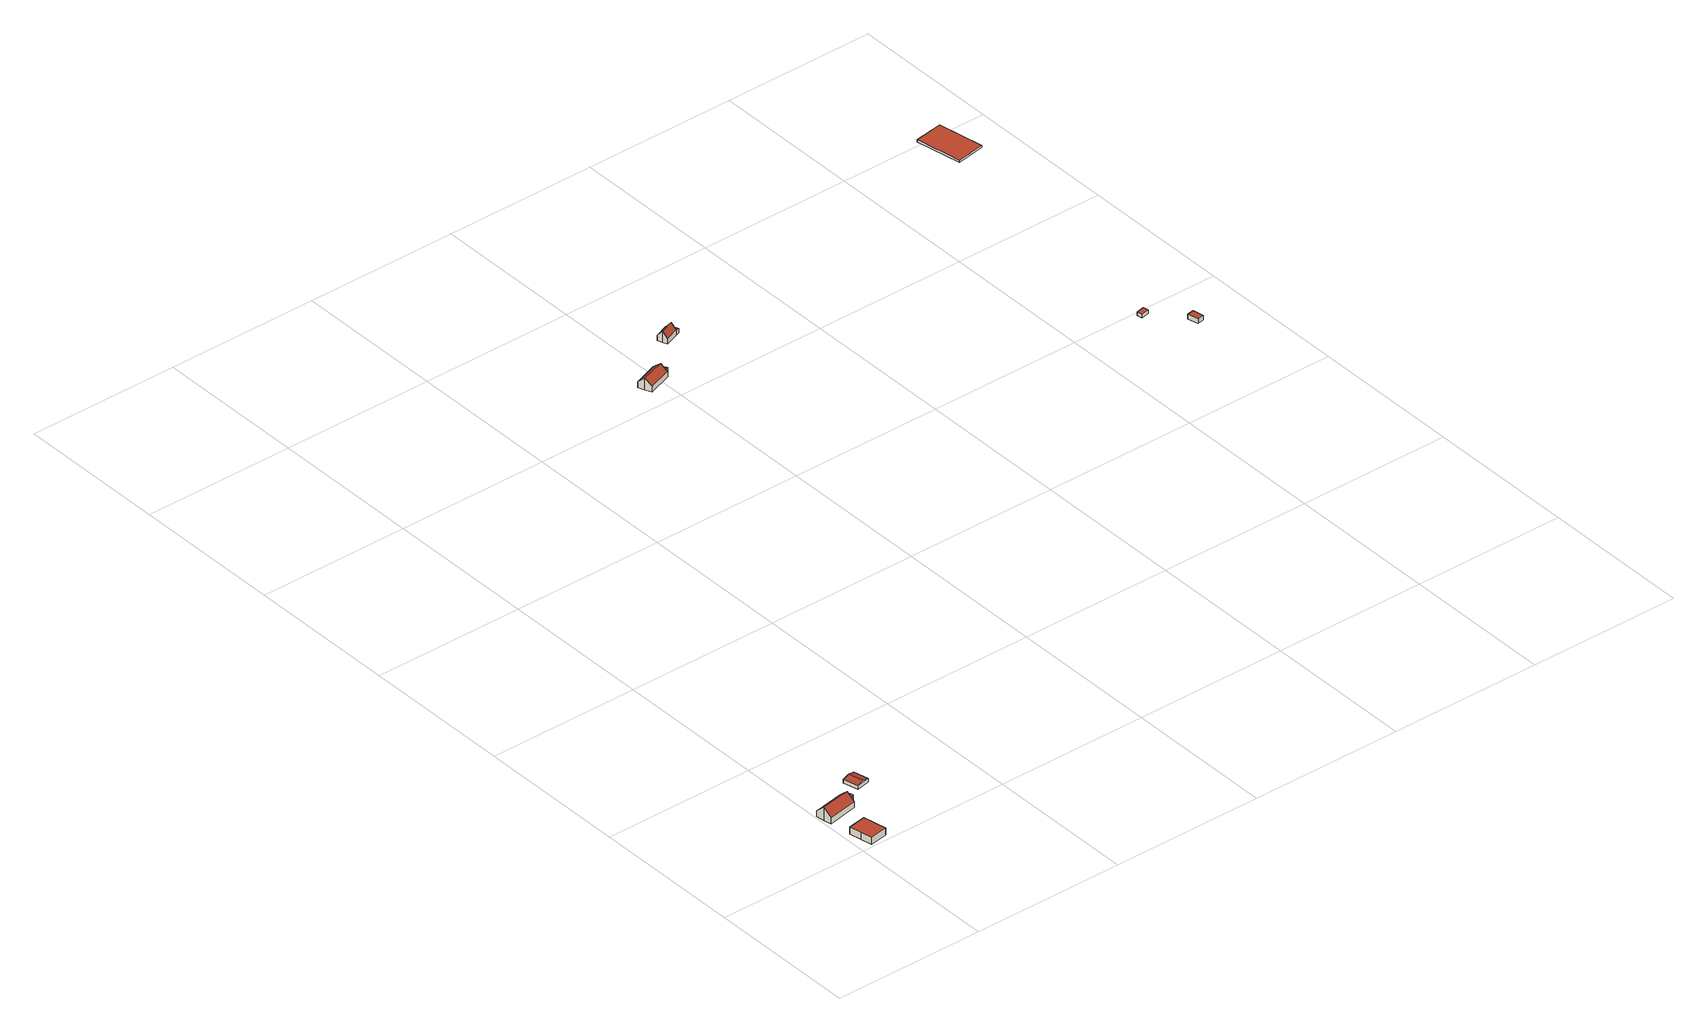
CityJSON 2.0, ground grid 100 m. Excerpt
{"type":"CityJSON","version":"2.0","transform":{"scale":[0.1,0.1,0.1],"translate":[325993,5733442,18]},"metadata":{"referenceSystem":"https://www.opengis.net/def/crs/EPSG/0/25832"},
"CityObjects":{
"building1":{"type":"Building","attributes":{"Geometrietyp2DReferenz":"3000","Gemeindeschluessel":"05154044","function":"31001_2720","roofType":"1000","measuredHeight":4.84,"storeysAboveGround":1},"address":[{"country":"Germany","locality":"Rees","thoroughfareNumber":"4","thoroughfareName":"Kruisdicksweg"}],"geometry":[{"type":"Solid","lod":"2","boundaries":[[[[0,1,2,3]],[[4,5,1,0]],[[6,7,5,4]],[[8,9,7,6]],[[10,11,9,8]],[[3,2,11,10]],[[8,6,4,0,3,10]],[[1,5,7,9,11,2]]]],"semantics":{"surfaces":[{"type":"WallSurface"},{"type":"RoofSurface"},{"type":"GroundSurface"}],"values":[[0,0,0,0,0,0,1,2]]}}]},
"building2":{"type":"Building","attributes":{"name":"Hermeskath","Geometrietyp2DReferenz":"3000","Gemeindeschluessel":"05154044","function":"31001_1100","roofType":"3100","measuredHeight":8.55,"storeysAboveGround":1},"address":[{"country":"Germany","locality":"Rees","thoroughfareNumber":"4","thoroughfareName":"Kruisdicksweg"}],"geometry":[{"type":"Solid","lod":"2","boundaries":[[[[12,13,14,15]],[[16,17,13,12]],[[18,19,17,16]],[[20,21,19,18]],[[22,23,21,20]],[[24,25,23,22]],[[26,27,25,24]],[[15,14,27,26]],[[18,16,12,15,20]],[[26,24,22,20,15]],[[13,17,19,21,23,25,27,14]]]],"semantics":{"surfaces":[{"type":"WallSurface"},{"type":"RoofSurface"},{"type":"GroundSurface"}],"values":[[0,0,0,0,0,0,0,0,1,1,2]]}}]},
"building3":{"type":"Building","attributes":{"Geometrietyp2DReferenz":"3000","Gemeindeschluessel":"05154044","function":"31001_1010","roofType":"1000","measuredHeight":4.47,"storeysAboveGround":1},"address":[{"country":"Germany","locality":"Rees","thoroughfareNumber":"4","thoroughfareName":"Kruisdicksweg"}],"geometry":[{"type":"Solid","lod":"2","boundaries":[[[[28,29,30,31]],[[32,33,29,28]],[[34,35,33,32]],[[36,37,35,34]],[[38,39,37,36]],[[31,30,39,38]],[[36,34,32,28,31,38]],[[29,33,35,37,39,30]]]],"semantics":{"surfaces":[{"type":"WallSurface"},{"type":"RoofSurface"},{"type":"GroundSurface"}],"values":[[0,0,0,0,0,0,1,2]]}}]},
"building4":{"type":"Building","attributes":{"Geometrietyp2DReferenz":"3000","Gemeindeschluessel":"05154044","function":"31001_2723","roofType":"3100","measuredHeight":3.6,"storeysAboveGround":1},"address":[{"country":"Germany","locality":"Rees","thoroughfareNumber":"4","thoroughfareName":"Kruisdicksweg"}],"geometry":[{"type":"Solid","lod":"2","boundaries":[[[[40,41,42,43]],[[44,45,41,40]],[[46,47,45,44]],[[43,42,47,46]],[[40,48,44]],[[46,49,43]],[[43,49,48,40]],[[44,48,49,46]],[[41,45,47,42]]]],"semantics":{"surfaces":[{"type":"WallSurface"},{"type":"RoofSurface"},{"type":"GroundSurface"}],"values":[[0,0,0,0,0,0,1,1,2]]}}]},
"building5":{"type":"Building","attributes":{"Geometrietyp2DReferenz":"3000","Gemeindeschluessel":"05154044","function":"31001_1010","roofType":"3100","measuredHeight":7.72,"storeysAboveGround":1},"address":[{"country":"Germany","locality":"Rees","thoroughfareNumber":"1","thoroughfareName":"An der Langen Renne"}],"geometry":[{"type":"Solid","lod":"2","boundaries":[[[[50,51,52,53]],[[54,55,51,50]],[[56,57,55,54]],[[58,59,57,56]],[[60,61,59,58]],[[62,63,61,60]],[[53,52,63,62]],[[58,56,54,50,60]],[[53,62,60,50]],[[51,55,57,59,61,63,52]]]],"semantics":{"surfaces":[{"type":"WallSurface"},{"type":"RoofSurface"},{"type":"GroundSurface"}],"values":[[0,0,0,0,0,0,0,1,1,2]]}}]},
"building6":{"type":"Building","attributes":{"Geometrietyp2DReferenz":"3000","Gemeindeschluessel":"05154044","function":"31001_2463","roofType":"1000","measuredHeight":2.38,"storeysAboveGround":1},"address":[{"country":"Germany","locality":"Rees","thoroughfareNumber":"1","thoroughfareName":"An der Langen Renne"}],"geometry":[{"type":"Solid","lod":"2","boundaries":[[[[64,65,66,67]],[[68,69,65,64]],[[70,71,69,68]],[[67,66,71,70]],[[68,64,67,70]],[[65,69,71,66]]]],"semantics":{"surfaces":[{"type":"WallSurface"},{"type":"RoofSurface"},{"type":"GroundSurface"}],"values":[[0,0,0,0,1,2]]}}]},
"building7":{"type":"Building","attributes":{"Geometrietyp2DReferenz":"3000","Gemeindeschluessel":"05154044","function":"31001_1010","roofType":"3100","measuredHeight":7.56,"storeysAboveGround":1},"address":[{"country":"Germany","locality":"Rees","thoroughfareNumber":"2","thoroughfareName":"An der Langen Renne"}],"geometry":[{"type":"Solid","lod":"2","boundaries":[[[[72,73,74,75]],[[76,77,73,72]],[[78,79,77,76]],[[80,81,79,78]],[[82,83,81,80]],[[84,85,83,82]],[[86,74,85,84]],[[75,74,86]],[[82,80,78,76,84]],[[72,75,86,84,76]],[[73,77,79,81,83,85,74]]]],"semantics":{"surfaces":[{"type":"WallSurface"},{"type":"RoofSurface"},{"type":"GroundSurface"}],"values":[[0,0,0,0,0,0,0,0,1,1,2]]}}]},
"building8":{"type":"Building","attributes":{"Geometrietyp2DReferenz":"3000","Gemeindeschluessel":"05154044","function":"31001_2463","roofType":"1000","measuredHeight":2.91,"storeysAboveGround":1},"address":[{"country":"Germany","locality":"Rees","thoroughfareNumber":"2","thoroughfareName":"An der Langen Renne"}],"geometry":[{"type":"Solid","lod":"2","boundaries":[[[[87,88,89,90]],[[91,92,88,87]],[[93,94,92,91]],[[90,89,94,93]],[[91,87,90,93]],[[88,92,94,89]]]],"semantics":{"surfaces":[{"type":"WallSurface"},{"type":"RoofSurface"},{"type":"GroundSurface"}],"values":[[0,0,0,0,1,2]]}}]},
"building9":{"type":"Building","attributes":{"Geometrietyp2DReferenz":"3000","Gemeindeschluessel":"05170012","function":"31001_1313","roofType":"1000","measuredHeight":2.4},"geometry":[{"type":"Solid","lod":"2","boundaries":[[[[95,96,97,98]],[[99,100,96,95]],[[101,102,100,99]],[[98,97,102,101]],[[99,95,98,101]],[[96,100,102,97]]]],"semantics":{"surfaces":[{"type":"WallSurface"},{"type":"RoofSurface"},{"type":"GroundSurface"}],"values":[[0,0,0,0,1,2]]}}]},
"building10":{"type":"Building","attributes":{"Geometrietyp2DReferenz":"3000","Gemeindeschluessel":"05170012","function":"31001_2463","roofType":"1000","measuredHeight":3.16},"address":[{"country":"Germany","locality":"Hamminkeln","thoroughfareNumber":"6","thoroughfareName":"Alte Poststraße"}],"geometry":[{"type":"Solid","lod":"2","boundaries":[[[[103,104,105,106]],[[107,108,104,103]],[[109,110,108,107]],[[106,105,110,109]],[[107,103,106,109]],[[104,108,110,105]]]],"semantics":{"surfaces":[{"type":"WallSurface"},{"type":"RoofSurface"},{"type":"GroundSurface"}],"values":[[0,0,0,0,1,2]]}}]},
"building11":{"type":"Building","attributes":{"Geometrietyp2DReferenz":"3000","Gemeindeschluessel":"05170012","function":"31001_2740","roofType":"9999","measuredHeight":1.49},"address":[{"country":"Germany","locality":"Hamminkeln","thoroughfareNumber":"4","thoroughfareName":"Alte Poststraße"}],"geometry":[{"type":"Solid","lod":"2","boundaries":[[[[111,112,113,114]],[[112,115,116,113]],[[111,117,115,112]],[[114,118,117,111]],[[113,116,118,114]],[[115,117,118,116]]]],"semantics":{"surfaces":[{"type":"RoofSurface"},{"type":"WallSurface"},{"type":"GroundSurface"}],"values":[[0,1,1,1,1,2]]}}]}
},
"vertices":[
[174,105,59],[174,105,11],[159,185,11],[159,185,59],[188,31,59],[188,31,11],[68,8,59],[68,8,11],[55,83,59],[55,83,11],[41,163,59],[41,163,11],
[3,408,50],[3,408,12],[12,356,12],[12,356,98],[201,446,50],[201,446,12],[208,410,83],[208,410,12],[211,394,98],[211,394,12],[216,370,76],[216,370,12],[221,342,50],[221,342,12],[22,304,50],[22,304,12],
[248,410,59],[248,410,15],[225,413,15],[225,413,59],[251,388,59],[251,388,15],[232,373,59],[232,373,15],[216,370,59],[216,370,15],[208,410,59],[208,410,15],
[433,477,38],[433,477,14],[413,578,14],[413,578,38],[343,458,38],[343,458,14],[322,559,38],[322,559,14],[388,468,50],[367,569,50],
[1873,4159,87],[1873,4159,10],[1889,4116,10],[1889,4116,47],[1858,4202,47],[1858,4202,10],[1897,4216,47],[1897,4216,10],[2017,4259,47],[2017,4259,10],[2032,4216,87],[2032,4216,10],[2048,4173,47],[2048,4173,10],
[2089,4221,29],[2089,4221,6],[2063,4266,6],[2063,4266,29],[2067,4208,29],[2067,4208,6],[2040,4253,29],[2040,4253,6],
[2255,4422,38],[2255,4422,3],[2345,4457,3],[2345,4457,38],[2243,4453,79],[2243,4453,3],[2231,4485,38],[2231,4485,3],[2322,4519,38],[2322,4519,3],[2322,4518,39],[2322,4518,3],[2333,4488,79],[2333,4488,3],[2345,4457,39],
[2370,4467,32],[2370,4467,2],[2348,4528,2],[2348,4528,32],[2345,4457,32],[2345,4457,2],[2322,4518,32],[2322,4518,2],
[4461,2956,56],[4461,2956,32],[4407,2944,32],[4407,2944,56],[4468,2919,56],[4468,2919,32],[4414,2907,56],[4414,2907,32],
[4603,2740,64],[4603,2740,32],[4617,2668,32],[4617,2668,64],[4648,2748,64],[4648,2748,32],[4662,2677,64],[4662,2677,32],
[4576,4691,52],[4761,4723,52],[4707,5024,52],[4522,4992,52],[4761,4723,37],[4707,5024,37],[4576,4691,37],[4522,4992,37]
]}
